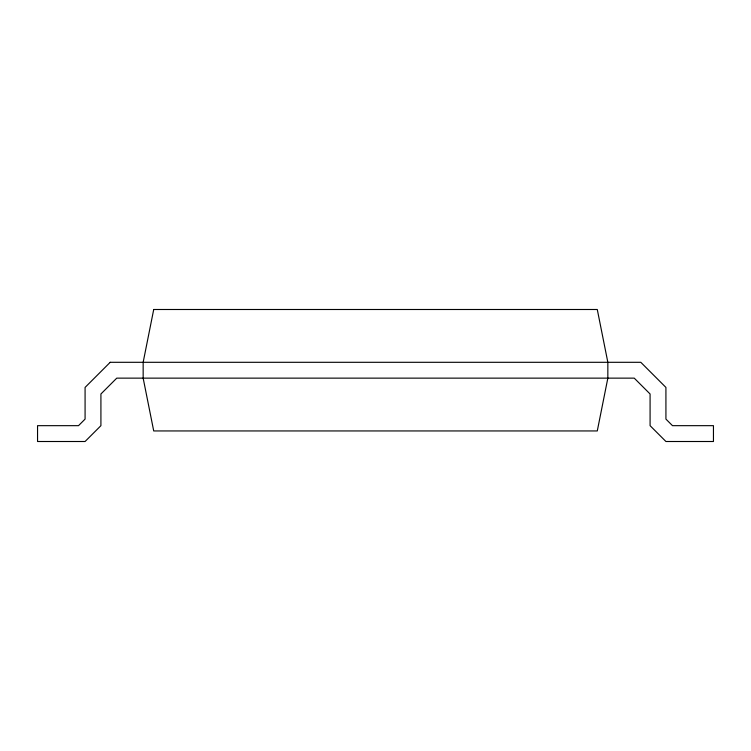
<?xml version="1.0" encoding="UTF-8"?>
<svg xmlns="http://www.w3.org/2000/svg" width="751" height="751" viewBox="0 0 751 751"><rect width="100%" height="100%" fill="white"/><g stroke="black" fill="none" stroke-linecap="round" stroke-linejoin="round"><path stroke-width="1.13" d="M153.72 309.496L143.159 362.301L143.159 378.138L153.72 430.943L597.28 430.943L607.841 378.138L607.841 362.301L597.28 309.496L153.72 309.496M110.2 362.301L85.079 387.422L85.079 419.105L78.517 425.667L37.55 425.667L37.55 441.504L85.079 441.504L100.916 425.667L100.916 393.984L116.762 378.138L634.238 378.138L650.084 393.984L650.084 425.667L665.93 441.504L713.45 441.504L713.45 425.667L672.483 425.667L665.93 419.105L665.921 387.422L640.8 362.301L110.2 362.301"/></g></svg>
